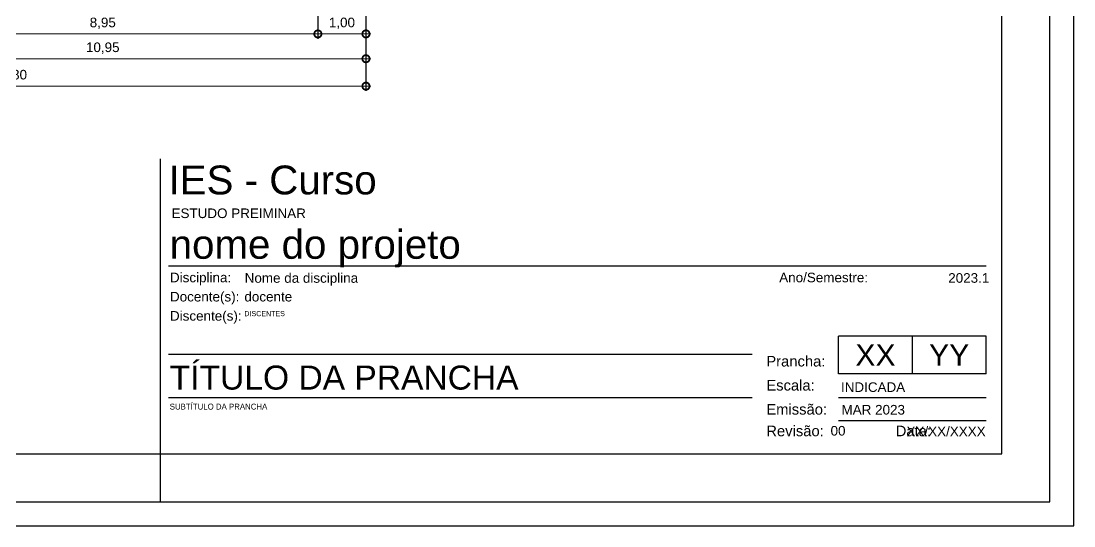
# Model space of a CAD drawing. Header units: metres. Extents: x 47642 to 47999, y 23306 to 23541.
# Drawn here: x 47663.24 to 47685.14, y 23306.39 to 23316.89 of the extents above; entities that cross this region are included whole.
import ezdxf
from ezdxf.enums import TextEntityAlignment as Align

# ---------------------------------------------------------------- set-up
doc = ezdxf.new("R2018")
doc.units = ezdxf.units.M
doc.header["$LTSCALE"] = 0.25
doc.header["$PDMODE"] = 96
doc.layers.add('0_MRG_AUX', color=7, linetype='Continuous', true_color=0xecbcd1, plot=False)
doc.layers.add('ARQ_0', color=7, linetype='Continuous', true_color=0xff7400, plot=False)
doc.layers.add('ARQ_COTA_AZUL', color=5, linetype='Continuous', lineweight=20, true_color=0x0000ff)
for name, color, linetype in [('CARIMBO', 8, 'Continuous'), ('MRG_EXTERNA', 1, 'Continuous'), ('MRG_INTERNA', 2, 'Continuous')]:
    doc.layers.add(name, color=color, linetype=linetype)
doc.styles.add('Arial', font='arial.ttf')
doc.styles.add('cota', font='arial.ttf')
doc.styles.get("Standard").update_dxf_attribs({"font": 'arial.ttf'})
doc.dimstyles.new('Info 01 - annot', dxfattribs={"dimtxt": 2, "dimasz": 3, "dimexe": 1, "dimexo": 1, "dimgap": 1, "dimtad": 1, "dimzin": 4, "dimtxsty": 'cota', "dimblk": 'DOTSMALL', "dimcen": 2, "dimdle": 1, "dimclrd": 256, "dimclre": 256, "dimclrt": 1, "dimazin": 2, "dimtfac": 0.09, "dimtix": 1, "dimtmove": 2, "dimatfit": 2, "dimfxl": 5, "dimfxlon": 1, "dimtolj": 1, "dimtzin": 4, "dimlwd": -1, "dimarcsym": 1})

# ---------------------------------------------------------------- blocks, each defined once
blk = doc.blocks.new('FORMATO_A3')
at = {"layer": '0_MRG_AUX'}
blk.add_lwpolyline([(0.005, -0.005), (0.005, 0.302), (-0.425, 0.302), (-0.425, -0.005)], close=True, dxfattribs=at)
at = {"layer": 'MRG_EXTERNA'}
blk.add_lwpolyline([(0, 0), (0, 0.297), (-0.42, 0.297), (-0.42, 0)], close=True, dxfattribs=at)
at = {"layer": 'MRG_INTERNA'}
blk.add_line((-0.185, 0), (-0.185, 0.01), dxfattribs=at)
blk.add_line((-0.185, 0), (-0.185, 0.01), dxfattribs=at)
blk.add_lwpolyline([(-0.01, 0.01), (-0.01, 0.287), (-0.395, 0.287), (-0.395, 0.01)], close=True, dxfattribs=at)
blk = doc.blocks.new('carimbo')
at = {"layer": 'ARQ_0'}
blk.add_line((-0.175, 0), (-0.175, 0.06136), dxfattribs=at)
at = {"layer": 'CARIMBO'}
for p, q in [((-0.00329, 0.03902), (-0.17336, 0.03902)), ((-0.05193, 0.02065), (-0.17336, 0.02065)), ((-0.05193, 0.01165), (-0.17336, 0.01165)), ((-0.00329, 0.01165), (-0.03396, 0.01165)), ((-0.00329, 0.00685), (-0.03396, 0.00685))]:
    blk.add_line(p, q, dxfattribs=at)
at = {"layer": 'CARIMBO', "color": 3}
for p, q in [((-0.00329, 0.02443), (-0.03396, 0.02443)), ((-0.03396, 0.01665), (-0.03396, 0.02443)), ((-0.01862, 0.01665), (-0.01862, 0.02443)), ((-0.00329, 0.01665), (-0.00329, 0.02443)), ((-0.00329, 0.01665), (-0.03396, 0.01665))]:
    blk.add_line(p, q, dxfattribs=at)
at = {"layer": 'CARIMBO', "style": 'Arial'}
for s, height, p in [('Disciplina:', 0.002, (-0.17305, 0.03566)), ('Ano/Semestre:', 0.002, (-0.04631, 0.03566)), ('Docente(s):', 0.002, (-0.17305, 0.03167)), ('Discente(s):', 0.002, (-0.17305, 0.02768)), ('Prancha: ', 0.0022, (-0.049, 0.01815)), ('Escala:', 0.0022, (-0.049, 0.01315)), ('Emissão:', 0.0022, (-0.049, 0.00815)), ('Revisão: ', 0.0022, (-0.049, 0.00365)), ('Data:', 0.0022, (-0.02208, 0.00365))]:
    blk.add_text(s, height=height, dxfattribs=at).set_placement(p)
at = {"layer": 'CARIMBO', "color": 7, "linetype": 'Continuous', "style": 'Arial', "flags": 8}
for tag, p in [('IES-CURSO', (-0.17336, 0.05393)), ('NOME', (-0.17312, 0.04055))]:
    blk.add_attdef(tag, p, '', height=0.006, dxfattribs=at)
at = {"layer": 'CARIMBO', "style": 'Arial', "flags": 8}
for tag, p in [('FASE', (-0.17271, 0.04901)), ('DISCIPLINA', (-0.15751, 0.03556)), ('DOCENTE', (-0.15757, 0.03167)), ('DATAEMISSÃO', (-0.03335, 0.00815)), ('REVNUM', (-0.03563, 0.00379)), ('REVDATA', (-0.01488, 0.00365))]:
    blk.add_attdef(tag, p, '', height=0.002, dxfattribs=at)
at = {"layer": 'CARIMBO', "color": 7, "lineweight": 30, "flags": 104}
blk.add_attdef('SUBTITULO_02', text='', height=0.003, dxfattribs=at).set_placement((-0.1731, 0.01042), align=Align.TOP_LEFT)
at = {"layer": 'CARIMBO', "style": 'Arial', "flags": 8}
blk.add_attdef('ANO_SEMESTRE', text='', height=0.002, dxfattribs=at).set_placement((-0.00261, 0.03556), align=Align.RIGHT)
at = {"layer": 'CARIMBO', "lineweight": 30, "flags": 104}
blk.add_attdef('DISCENTE', text='', height=0.002, dxfattribs=at).set_placement((-0.15757, 0.02968), align=Align.TOP_LEFT)
at = {"layer": 'CARIMBO', "color": 7, "style": 'Arial', "flags": 8}
for tag, p in [('NUM', (-0.02629, 0.02054)), ('TOT', (-0.01095, 0.02054))]:
    blk.add_attdef(tag, text='', height=0.0045, dxfattribs=at).set_placement(p, align=Align.MIDDLE_CENTER)
blk.add_attdef('TITULO_01', (-0.1731, 0.01335), '', height=0.005, dxfattribs=at)
at = {"layer": 'CARIMBO', "color": 3, "style": 'Arial'}
blk.add_attdef('ESCALA', (-0.03346, 0.01285), '', height=0.002, dxfattribs=at)
blk = doc.blocks.new('_DotSmall')
at = {"color": 0, "linetype": 'ByBlock', "const_width": 0.5}
blk.add_lwpolyline([(-0.0625, 0, 1), (0.0625, 0, 1)], format="xyb", close=True, dxfattribs=at)
blk = doc.blocks.new('*D166')
at = {"layer": 'ARQ_COTA_AZUL', "lineweight": -2, "transparency": 16777216}
for p, q in [((0, -1.932), (0, -2.532)), ((8.95, -1.932), (8.95, -2.532))]:
    blk.add_line(p, q, dxfattribs=at)
at = {"layer": 'ARQ_COTA_AZUL', "transparency": 16777216}
blk.add_line((-0.1, -2.432), (9.05, -2.432), dxfattribs=at)
at = {"layer": 'Defpoints', "color": 0, "transparency": 16777216}
for p in [(0, 1.25), (8.95, 0), (8.95, -2.432)]:
    blk.add_point(p, dxfattribs=at)
at = {"layer": 'ARQ_COTA_AZUL', "transparency": 16777216, "xscale": 0.3, "yscale": 0.3, "zscale": 0.3, "rotation": 180}
blk.add_blockref('_DotSmall', (0, -2.432), dxfattribs=at)
at = {"layer": 'ARQ_COTA_AZUL', "transparency": 16777216, "xscale": 0.3, "yscale": 0.3, "zscale": 0.3}
blk.add_blockref('_DotSmall', (8.95, -2.432), dxfattribs=at)
at = {"layer": 'ARQ_COTA_AZUL', "color": 1, "transparency": 16777216, "insert": (4.475, -2.212), "char_height": 0.2, "attachment_point": 5, "style": 'cota'}
blk.add_mtext('\\A1;8,95', dxfattribs=at)
blk = doc.blocks.new('*D167')
at = {"layer": 'ARQ_COTA_AZUL', "lineweight": -2, "transparency": 16777216}
for p, q in [((8.95, -1.932), (8.95, -2.532)), ((9.95, -1.932), (9.95, -2.532))]:
    blk.add_line(p, q, dxfattribs=at)
at = {"layer": 'ARQ_COTA_AZUL', "transparency": 16777216}
blk.add_line((8.85, -2.432), (10.05, -2.432), dxfattribs=at)
at = {"layer": 'Defpoints', "color": 0, "transparency": 16777216}
for p in [(8.95, 0), (9.95, -1), (9.95, -2.432)]:
    blk.add_point(p, dxfattribs=at)
at = {"layer": 'ARQ_COTA_AZUL', "transparency": 16777216, "xscale": 0.3, "yscale": 0.3, "zscale": 0.3, "rotation": 180}
blk.add_blockref('_DotSmall', (8.95, -2.432), dxfattribs=at)
at = {"layer": 'ARQ_COTA_AZUL', "transparency": 16777216, "xscale": 0.3, "yscale": 0.3, "zscale": 0.3}
blk.add_blockref('_DotSmall', (9.95, -2.432), dxfattribs=at)
at = {"layer": 'ARQ_COTA_AZUL', "color": 1, "transparency": 16777216, "insert": (9.45, -2.212), "char_height": 0.2, "attachment_point": 5, "style": 'cota'}
blk.add_mtext('\\A1;1,00', dxfattribs=at)
blk = doc.blocks.new('*D159')
at = {"layer": 'ARQ_COTA_AZUL', "lineweight": -2, "transparency": 16777216}
for p, q in [((-1, -2.448), (-1, -3.048)), ((9.95, -2.448), (9.95, -3.048))]:
    blk.add_line(p, q, dxfattribs=at)
at = {"layer": 'ARQ_COTA_AZUL', "transparency": 16777216}
blk.add_line((-1.1, -2.948), (10.05, -2.948), dxfattribs=at)
at = {"layer": 'Defpoints', "color": 0, "transparency": 16777216}
for p in [(-1, -1), (9.95, -1), (9.95, -2.948)]:
    blk.add_point(p, dxfattribs=at)
at = {"layer": 'ARQ_COTA_AZUL', "transparency": 16777216, "xscale": 0.3, "yscale": 0.3, "zscale": 0.3, "rotation": 180}
blk.add_blockref('_DotSmall', (-1, -2.948), dxfattribs=at)
at = {"layer": 'ARQ_COTA_AZUL', "transparency": 16777216, "xscale": 0.3, "yscale": 0.3, "zscale": 0.3}
blk.add_blockref('_DotSmall', (9.95, -2.948), dxfattribs=at)
at = {"layer": 'ARQ_COTA_AZUL', "color": 1, "transparency": 16777216, "insert": (4.475, -2.728), "char_height": 0.2, "attachment_point": 5, "style": 'cota'}
blk.add_mtext('\\A1;10,95', dxfattribs=at)
blk = doc.blocks.new('*D141')
at = {"layer": 'ARQ_COTA_AZUL', "lineweight": -2, "transparency": 16777216}
for p, q in [((-4.85, -3.018), (-4.85, -3.618)), ((9.95, -3.018), (9.95, -3.618))]:
    blk.add_line(p, q, dxfattribs=at)
at = {"layer": 'ARQ_COTA_AZUL', "transparency": 16777216}
blk.add_line((-4.95, -3.518), (10.05, -3.518), dxfattribs=at)
at = {"layer": 'Defpoints', "color": 0, "transparency": 16777216}
for p in [(-4.85, 1.25), (9.95, -1), (9.95, -3.518)]:
    blk.add_point(p, dxfattribs=at)
at = {"layer": 'ARQ_COTA_AZUL', "transparency": 16777216, "xscale": 0.3, "yscale": 0.3, "zscale": 0.3, "rotation": 180}
blk.add_blockref('_DotSmall', (-4.85, -3.518), dxfattribs=at)
at = {"layer": 'ARQ_COTA_AZUL', "transparency": 16777216, "xscale": 0.3, "yscale": 0.3, "zscale": 0.3}
blk.add_blockref('_DotSmall', (9.95, -3.518), dxfattribs=at)
at = {"layer": 'ARQ_COTA_AZUL', "color": 1, "transparency": 16777216, "insert": (2.55, -3.298), "char_height": 0.2, "attachment_point": 5, "style": 'cota'}
blk.add_mtext('\\A1;14,80', dxfattribs=at)
blk = doc.blocks.new('Pav_sup')
at = {"layer": 'ARQ_COTA_AZUL'}
for base, p1, p2, picture, middle in [((9.95, -3.518), (-4.85, 1.25), (9.95, -1), '*D141', (2.55, -3.298)), ((8.95, -2.432), (0, 1.25), (8.95, 0), '*D166', (4.475, -2.212)), ((9.95, -2.432), (8.95, 0), (9.95, -1), '*D167', (9.45, -2.212)), ((9.95, -2.948), (-1, -1), (9.95, -1), '*D159', (4.475, -2.728))]:
    dim = blk.add_linear_dim(base=base, p1=p1, p2=p2, dimstyle='Info 01 - annot', override={"dimscale": 0}, dxfattribs=at)
    dim.commit()
    dim.dimension.update_dxf_attribs({"geometry": picture, "text_midpoint": middle})

msp = doc.modelspace()

# ---------------------------------------------------------------- block references
msp.add_blockref('Pav_sup', (47660.463, 23319.05))
at = {"layer": 'ARQ_COTA_AZUL', "xscale": 100, "yscale": 100, "zscale": 100}
msp.add_blockref('FORMATO_A3', (47684.641, 23306.888), dxfattribs=at)
at = {"layer": 'ARQ_COTA_AZUL'}
ref = msp.add_blockref('carimbo', (47683.641, 23307.888), dxfattribs=dict(at, xscale=100, yscale=100, zscale=100))
ref.add_attrib('FASE', 'ESTUDO PREIMINAR', (47666.369, 23312.789), dxfattribs={"layer": 'CARIMBO', "height": 0.2, "style": 'Arial'})
ref.add_attrib('NOME', 'nome do projeto', (47666.329, 23311.943), dxfattribs={"layer": 'CARIMBO', "color": 7, "linetype": 'Continuous', "height": 0.6, "style": 'Arial'})
ref.add_attrib('DISCIPLINA', 'Nome da disciplina', (47667.89, 23311.444), dxfattribs={"layer": 'CARIMBO', "height": 0.2, "style": 'Arial'})
ref.add_attrib('DOCENTE', 'docente', (47667.884, 23311.055), dxfattribs={"layer": 'CARIMBO', "height": 0.2, "style": 'Arial'})
ref.add_attrib('TITULO_01', 'TÍTULO DA PRANCHA', (47666.331, 23309.223), dxfattribs={"layer": 'CARIMBO', "color": 7, "height": 0.5, "style": 'Arial'})
ref.add_attrib('ESCALA', 'INDICADA', (47680.295, 23309.174), dxfattribs={"layer": 'CARIMBO', "color": 3, "height": 0.2, "style": 'Arial'})
ref.add_attrib('DATAEMISSÃO', 'MAR 2023', (47680.306, 23308.704), dxfattribs={"layer": 'CARIMBO', "height": 0.2, "style": 'Arial'})
ref.add_attrib('NUM', 'XX', dxfattribs={"layer": 'CARIMBO', "color": 7, "height": 0.45, "style": 'Arial'}).set_placement((47681.012, 23309.942), align=Align.MIDDLE_CENTER)
ref.add_attrib('TOT', 'YY', dxfattribs={"layer": 'CARIMBO', "color": 7, "height": 0.45, "style": 'Arial'}).set_placement((47682.545, 23309.942), align=Align.MIDDLE_CENTER)
ref.add_attrib('REVN', '00', (47680.078, 23308.267), dxfattribs={"layer": 'CARIMBO', "height": 0.2, "style": 'Arial'})
ref.add_attrib('REVDATA', 'XX/XX/XXXX', dxfattribs={"layer": 'CARIMBO', "height": 0.2, "style": 'Arial'}).set_placement((47683.304, 23308.253), align=Align.RIGHT)
ref.add_attrib('IES-CURSO', 'IES - Curso', (47666.305, 23313.281), dxfattribs={"layer": 'CARIMBO', "color": 7, "linetype": 'Continuous', "height": 0.6, "style": 'Arial'})
ref.add_attrib('ANO_SEMESTRE', '2023.1', dxfattribs={"layer": 'CARIMBO', "height": 0.2, "style": 'Arial'}).set_placement((47683.38, 23311.444), align=Align.RIGHT)
lines = msp.add_mtext('DISCENTES', dxfattribs={"layer": 'CARIMBO', "insert": (47667.884, 23310.856), "char_height": 0.1066, "attachment_point": 1})
ref.add_attrib('DISCENTE', '', (47667.884, 23310.856), dxfattribs={"flags": 104}).embed_mtext(lines)
lines = msp.add_mtext('SUBTÍTULO DA PRANCHA', dxfattribs={"layer": 'CARIMBO', "color": 7, "insert": (47666.331, 23308.93), "char_height": 0.12196, "attachment_point": 1})
ref.add_attrib('SUBTITULO_02', '', (47666.331, 23308.93), dxfattribs={"flags": 104}).embed_mtext(lines)

doc.saveas('drawing.dxf')
